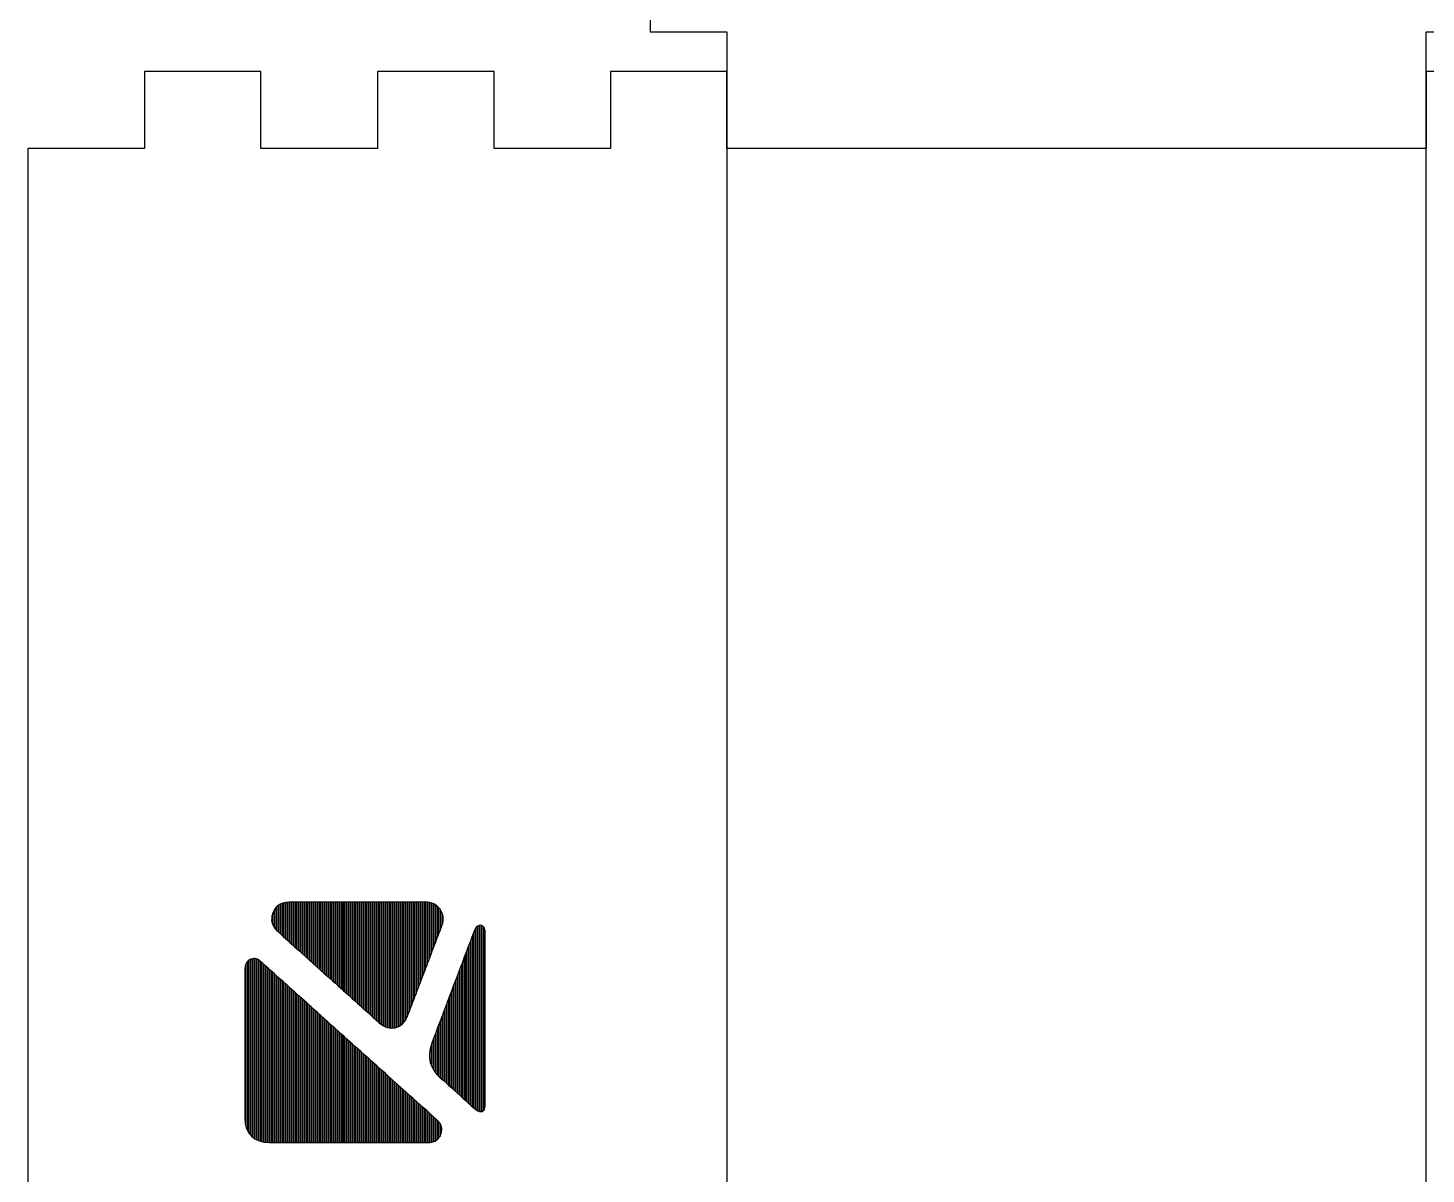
# Model space of a CAD drawing. Header units: millimetres. Extents: x -160 to 320, y -378 to 342.
# Drawn here: x -160 to 160, y -53 to 209.3 of the extents above; entities that cross this region are included whole.
import ezdxf

# ---------------------------------------------------------------- set-up
doc = ezdxf.new("R2010")
doc.units = ezdxf.units.MM
for name, color, linetype, true_color in [('CUT', 1, 'Continuous', 0xff0000), ('ENGRAVE', 3, 'Continuous', 0x00ff00), ('RASTER', 18, 'Continuous', 0x000000), ('SCOR', 5, 'Continuous', 0x0000ff)]:
    doc.layers.add(name, color=color, linetype=linetype, true_color=true_color)

msp = doc.modelspace()

# ---------------------------------------------------------------- linework, layer by layer
at = {"layer": 'CUT'}
for points in [[(-17.6, 235.06), (-17.6, 208.39), (0, 208.39), (0, 181.73), (0, 199.33), (-26.67, 199.33), (-26.67, 181.73), (-53.33, 181.73), (-53.33, 199.33), (-80, 199.33), (-80, 181.73), (-106.67, 181.73), (-106.67, 199.33), (-133.33, 199.33), (-133.33, 181.73), (-160, 181.73), (-160, -218.27)], [(186.67, 199.33), (160, 199.33), (160, 181.73), (160, 208.39), (177.6, 208.39)]]:
    msp.add_lwpolyline(points, dxfattribs=at)
at = {"layer": 'ENGRAVE'}
for points, knots in [([(-84.58, 9.26), (-89.8, 9.26), (-95.02, 9.26), (-100.23, 9.26), (-102.37, 9.25), (-103.72, 8.17), (-104.15, 6.08), (-104.41, 4.82), (-104, 3.71), (-103.09, 2.83), (-101.74, 1.54), (-100.35, 0.29), (-98.96, -0.97)], [22, 22, 22, 22, 23, 23, 23, 24, 24, 24, 25, 25, 25, 26, 26, 26, 26]), ([(-79.72, -18.27), (-77.36, -20.5), (-74.29, -19.85), (-73.13, -16.81), (-70.49, -9.91), (-67.88, -2.99), (-65.25, 3.92)], [29, 29, 29, 29, 30, 30, 30, 31, 31, 31, 31]), ([(-55.34, -17.34), (-55.34, -10.78), (-55.33, -4.22), (-55.35, 2.34), (-55.35, 2.74), (-55.43, 3.23), (-55.67, 3.53), (-56.22, 4.23), (-57.26, 4.03), (-57.63, 3.15), (-58.33, 1.44), (-58.97, -0.29), (-59.63, -2.02)], [22, 22, 22, 22, 23, 23, 23, 24, 24, 24, 25, 25, 25, 26, 26, 26, 26]), ([(-98.96, -0.97), (-96.7, -3), (-94.43, -5.01), (-92.17, -7.04), (-88.8, -10.06), (-85.44, -13.09), (-82.07, -16.11), (-81.28, -16.82), (-80.49, -17.54), (-79.72, -18.27)], [26, 26, 26, 26, 27, 27, 27, 28, 28, 28, 29, 29, 29, 29]), ([(-106.68, -4.37), (-107.35, -3.75), (-108.08, -3.45), (-108.97, -3.81), (-109.89, -4.19), (-110.33, -4.93), (-110.34, -5.9), (-110.37, -7.29), (-110.35, -8.68), (-110.35, -10.07), (-110.35, -20.1), (-110.35, -30.13), (-110.35, -40.16), (-110.35, -43.65), (-108.25, -45.75), (-104.78, -45.75), (-98.81, -45.75), (-92.83, -45.75), (-86.86, -45.75)], [39, 39, 39, 39, 40, 40, 40, 41, 41, 41, 42, 42, 42, 43, 43, 43, 44, 44, 44, 45, 45, 45, 45]), ([(-78.18, -29.99), (-81.52, -27), (-84.85, -24.01), (-88.18, -21.02), (-90.31, -19.11), (-92.43, -17.19), (-94.55, -15.28), (-97.45, -12.68), (-100.35, -10.08), (-103.25, -7.47)], [35, 35, 35, 35, 36, 36, 36, 37, 37, 37, 38, 38, 38, 38]), ([(-60.38, -35.64), (-59.38, -36.54), (-58.42, -37.48), (-57.37, -38.3), (-57, -38.59), (-56.34, -38.78), (-55.95, -38.64), (-55.63, -38.52), (-55.37, -37.83), (-55.36, -37.4), (-55.33, -30.71), (-55.34, -24.03), (-55.34, -17.34)], [29, 29, 29, 29, 30, 30, 30, 31, 31, 31, 32, 32, 32, 33, 33, 33, 33]), ([(-86.86, -45.75), (-80.75, -45.75), (-74.65, -45.76), (-68.55, -45.75), (-66.73, -45.75), (-65.67, -44.93), (-65.32, -43.27), (-65.1, -42.22), (-65.54, -41.37), (-66.28, -40.7), (-68.39, -38.76), (-70.52, -36.86), (-72.65, -34.95)], [30, 30, 30, 30, 31, 31, 31, 32, 32, 32, 33, 33, 33, 34, 34, 34, 34])]:
    msp.add_open_spline(points, degree=3, knots=knots, dxfattribs=at)
for points in [[(-69.01, 9.29), (-74.2, 9.18), (-79.39, 9.26), (-84.58, 9.26)], [(-65.25, 3.92), (-64.21, 6.65), (-66.19, 9.35), (-69.01, 9.29)], [(-59.63, -2.02), (-62.31, -9.1), (-64.97, -16.19), (-67.66, -23.27)], [(-103.25, -7.47), (-104.39, -6.44), (-105.55, -5.41), (-106.68, -4.37)], [(-67.66, -23.27), (-68.74, -26.11), (-67.97, -28.96), (-65.63, -30.93)], [(-72.65, -34.95), (-74.49, -33.3), (-76.34, -31.64), (-78.18, -29.99)], [(-65.63, -30.93), (-63.83, -32.44), (-62.13, -34.07), (-60.38, -35.64)]]:
    msp.add_open_spline(points, degree=3, dxfattribs=at)
at = {"layer": 'RASTER'}
for p, q in [((-103.74, 7.3), (-103.74, 3.63)), ((-103.68, 7.42), (-103.68, 3.53)), ((-103.62, 7.53), (-103.62, 3.44)), ((-103.24, 8.06), (-103.24, 2.98)), ((-103.18, 8.13), (-103.18, 2.92)), ((-103.12, 8.19), (-103.12, 2.85)), ((-102.74, 8.52), (-102.74, 2.5)), ((-102.68, 8.57), (-102.68, 2.44)), ((-102.62, 8.61), (-102.62, 2.38)), ((-102.24, 8.83), (-102.24, 2.03)), ((-102.18, 8.86), (-102.18, 1.97)), ((-102.12, 8.89), (-102.12, 1.91)), ((-101.74, 9.04), (-101.74, 1.56)), ((-101.68, 9.05), (-101.68, 1.5)), ((-101.62, 9.07), (-101.62, 1.45)), ((-101.24, 9.16), (-101.24, 1.1)), ((-101.18, 9.18), (-101.18, 1.04)), ((-101.12, 9.19), (-101.12, 0.99)), ((-100.74, 9.23), (-100.74, 0.65)), ((-100.68, 9.24), (-100.68, 0.59)), ((-100.62, 9.24), (-100.62, 0.53)), ((-100.24, 9.26), (-100.24, 0.19)), ((-100.18, 9.26), (-100.18, 0.14)), ((-100.12, 9.26), (-100.12, 0.08)), ((-99.74, 9.26), (-99.74, -0.26)), ((-99.68, 9.26), (-99.68, -0.31)), ((-99.62, 9.26), (-99.62, -0.37)), ((-99.24, 9.26), (-99.24, -0.71)), ((-99.18, 9.26), (-99.18, -0.76)), ((-99.12, 9.26), (-99.12, -0.82)), ((-98.74, 9.26), (-98.74, -1.16)), ((-98.68, 9.26), (-98.68, -1.21)), ((-98.62, 9.26), (-98.62, -1.27)), ((-98.24, 9.26), (-98.24, -1.61)), ((-98.18, 9.26), (-98.18, -1.66)), ((-98.12, 9.26), (-98.12, -1.72)), ((-97.74, 9.26), (-97.74, -2.06)), ((-97.68, 9.26), (-97.68, -2.11)), ((-97.62, 9.26), (-97.62, -2.17)), ((-97.24, 9.26), (-97.24, -2.5)), ((-97.18, 9.26), (-97.18, -2.56)), ((-97.12, 9.26), (-97.12, -2.62)), ((-96.74, 9.26), (-96.74, -2.95)), ((-96.68, 9.26), (-96.68, -3.01)), ((-96.62, 9.26), (-96.62, -3.06)), ((-96.24, 9.26), (-96.24, -3.4)), ((-96.18, 9.26), (-96.18, -3.46)), ((-96.12, 9.26), (-96.12, -3.51)), ((-95.74, 9.26), (-95.74, -3.85)), ((-95.68, 9.26), (-95.68, -3.9)), ((-95.62, 9.26), (-95.62, -3.96)), ((-95.24, 9.26), (-95.24, -4.29)), ((-95.18, 9.26), (-95.18, -4.35)), ((-95.12, 9.26), (-95.12, -4.4)), ((-94.74, 9.26), (-94.74, -4.74)), ((-94.68, 9.26), (-94.68, -4.8)), ((-94.62, 9.26), (-94.62, -4.85)), ((-94.24, 9.26), (-94.24, -5.19)), ((-94.18, 9.26), (-94.18, -5.24)), ((-94.12, 9.26), (-94.12, -5.3)), ((-93.74, 9.26), (-93.74, -5.63)), ((-93.68, 9.26), (-93.68, -5.69)), ((-93.62, 9.26), (-93.62, -5.75)), ((-93.24, 9.26), (-93.24, -6.08)), ((-93.18, 9.26), (-93.18, -6.14)), ((-93.12, 9.26), (-93.12, -6.19)), ((-92.74, 9.26), (-92.74, -6.53)), ((-92.68, 9.26), (-92.68, -6.58)), ((-92.62, 9.26), (-92.62, -6.64)), ((-92.24, 9.26), (-92.24, -6.98)), ((-92.18, 9.26), (-92.18, -7.03)), ((-92.12, 9.26), (-92.12, -7.09)), ((-91.74, 9.26), (-91.74, -7.43)), ((-91.68, 9.26), (-91.68, -7.48)), ((-91.62, 9.26), (-91.62, -7.54)), ((-91.24, 9.26), (-91.24, -7.87)), ((-91.18, 9.26), (-91.18, -7.93)), ((-91.12, 9.26), (-91.12, -7.99)), ((-90.74, 9.26), (-90.74, -8.32)), ((-90.68, 9.26), (-90.68, -8.38)), ((-90.62, 9.26), (-90.62, -8.43)), ((-90.24, 9.26), (-90.24, -8.77)), ((-90.18, 9.26), (-90.18, -8.83)), ((-90.12, 9.26), (-90.12, -8.88)), ((-89.74, 9.26), (-89.74, -9.22)), ((-89.68, 9.26), (-89.68, -9.28)), ((-89.62, 9.26), (-89.62, -9.33)), ((-89.24, 9.26), (-89.24, -9.67)), ((-89.18, 9.26), (-89.18, -9.72)), ((-89.12, 9.26), (-89.12, -9.78)), ((-88.74, 9.26), (-88.74, -10.12)), ((-88.68, 9.26), (-88.68, -10.17)), ((-88.62, 9.26), (-88.62, -10.23)), ((-88.24, 9.26), (-88.24, -10.57)), ((-88.18, 9.26), (-88.18, -10.62)), ((-88.12, 9.26), (-88.12, -10.68)), ((-87.74, 9.26), (-87.74, -11.02)), ((-87.68, 9.26), (-87.68, -11.07)), ((-87.62, 9.26), (-87.62, -11.13)), ((-87.24, 9.26), (-87.24, -11.46)), ((-87.18, 9.26), (-87.18, -11.52)), ((-87.12, 9.26), (-87.12, -11.58)), ((-86.74, 9.26), (-86.74, -11.91)), ((-86.68, 9.26), (-86.68, -11.97)), ((-86.62, 9.26), (-86.62, -12.03)), ((-86.24, 9.26), (-86.24, -12.36)), ((-86.18, 9.26), (-86.18, -12.42)), ((-86.12, 9.26), (-86.12, -12.48)), ((-85.74, 9.26), (-85.74, -12.81)), ((-85.68, 9.26), (-85.68, -12.87)), ((-85.62, 9.26), (-85.62, -12.92)), ((-85.24, 9.26), (-85.24, -13.26)), ((-85.18, 9.26), (-85.18, -13.32)), ((-85.12, 9.26), (-85.12, -13.37)), ((-84.74, 9.26), (-84.74, -13.71)), ((-84.68, 9.26), (-84.68, -13.77)), ((-84.62, 9.26), (-84.62, -13.82)), ((-84.24, 9.26), (-84.24, -14.16)), ((-84.18, 9.26), (-84.18, -14.22)), ((-84.12, 9.26), (-84.12, -14.27)), ((-83.74, 9.26), (-83.74, -14.61)), ((-83.68, 9.26), (-83.68, -14.67)), ((-83.62, 9.26), (-83.62, -14.72)), ((-83.24, 9.26), (-83.24, -15.06)), ((-83.18, 9.26), (-83.18, -15.12)), ((-83.12, 9.26), (-83.12, -15.17)), ((-82.74, 9.25), (-82.74, -15.51)), ((-82.68, 9.25), (-82.68, -15.56)), ((-82.62, 9.25), (-82.62, -15.62)), ((-82.24, 9.25), (-82.24, -15.96)), ((-82.18, 9.25), (-82.18, -16.01)), ((-82.12, 9.25), (-82.12, -16.07)), ((-81.74, 9.25), (-81.74, -16.41)), ((-81.68, 9.25), (-81.68, -16.47)), ((-81.62, 9.25), (-81.62, -16.52)), ((-81.24, 9.25), (-81.24, -16.86)), ((-81.18, 9.25), (-81.18, -16.92)), ((-81.12, 9.25), (-81.12, -16.98)), ((-80.74, 9.25), (-80.74, -17.32)), ((-80.68, 9.25), (-80.68, -17.38)), ((-80.62, 9.25), (-80.62, -17.43)), ((-80.24, 9.24), (-80.24, -17.78)), ((-80.18, 9.24), (-80.18, -17.84)), ((-80.12, 9.24), (-80.12, -17.9)), ((-79.74, 9.24), (-79.74, -18.25)), ((-79.68, 9.24), (-79.68, -18.31)), ((-79.62, 9.24), (-79.62, -18.37)), ((-79.24, 9.24), (-79.24, -18.68)), ((-79.18, 9.24), (-79.18, -18.72)), ((-79.12, 9.24), (-79.12, -18.77)), ((-78.74, 9.24), (-78.74, -19.01)), ((-78.68, 9.24), (-78.68, -19.05)), ((-78.62, 9.24), (-78.62, -19.08)), ((-78.24, 9.24), (-78.24, -19.27)), ((-78.18, 9.24), (-78.18, -19.29)), ((-78.12, 9.24), (-78.12, -19.32)), ((-77.74, 9.23), (-77.74, -19.45)), ((-77.68, 9.23), (-77.68, -19.46)), ((-77.62, 9.23), (-77.62, -19.48)), ((-77.24, 9.23), (-77.24, -19.56)), ((-77.18, 9.23), (-77.18, -19.56)), ((-77.12, 9.23), (-77.12, -19.57)), ((-76.74, 9.23), (-76.74, -19.6)), ((-76.68, 9.23), (-76.68, -19.6)), ((-76.62, 9.23), (-76.62, -19.6)), ((-76.24, 9.23), (-76.24, -19.57)), ((-76.18, 9.23), (-76.18, -19.56)), ((-76.12, 9.23), (-76.12, -19.55)), ((-75.74, 9.23), (-75.74, -19.46)), ((-75.68, 9.23), (-75.68, -19.44)), ((-75.62, 9.23), (-75.62, -19.42)), ((-75.24, 9.23), (-75.24, -19.27)), ((-75.18, 9.23), (-75.18, -19.24)), ((-75.12, 9.23), (-75.12, -19.21)), ((-74.74, 9.23), (-74.74, -18.98)), ((-74.68, 9.23), (-74.68, -18.93)), ((-74.62, 9.23), (-74.62, -18.89)), ((-74.24, 9.23), (-74.24, -18.57)), ((-74.18, 9.23), (-74.18, -18.5)), ((-74.12, 9.23), (-74.12, -18.44)), ((-73.74, 9.23), (-73.74, -17.98)), ((-73.68, 9.23), (-73.68, -17.89)), ((-73.62, 9.23), (-73.62, -17.79)), ((-73.24, 9.23), (-73.24, -17.09)), ((-73.18, 9.24), (-73.18, -16.95)), ((-73.12, 9.24), (-73.12, -16.79)), ((-72.74, 9.24), (-72.74, -15.81)), ((-72.68, 9.24), (-72.68, -15.64)), ((-72.62, 9.24), (-72.62, -15.48)), ((-72.24, 9.24), (-72.24, -14.5)), ((-72.18, 9.24), (-72.18, -14.33)), ((-72.12, 9.24), (-72.12, -14.17)), ((-71.74, 9.25), (-71.74, -13.18)), ((-71.68, 9.25), (-71.68, -13.02)), ((-71.62, 9.25), (-71.62, -12.85)), ((-71.24, 9.25), (-71.24, -11.87)), ((-71.18, 9.25), (-71.18, -11.7)), ((-71.12, 9.25), (-71.12, -11.54)), ((-70.74, 9.26), (-70.74, -10.55)), ((-70.68, 9.26), (-70.68, -10.39)), ((-70.62, 9.26), (-70.62, -10.22)), ((-70.24, 9.27), (-70.24, -9.23)), ((-70.18, 9.27), (-70.18, -9.07)), ((-70.12, 9.27), (-70.12, -8.9)), ((-69.74, 9.27), (-69.74, -7.92)), ((-69.68, 9.28), (-69.68, -7.75)), ((-69.62, 9.28), (-69.62, -7.59)), ((-69.24, 9.28), (-69.24, -6.6)), ((-69.18, 9.29), (-69.18, -6.43)), ((-69.12, 9.29), (-69.12, -6.27)), ((-68.74, 9.29), (-68.74, -5.28)), ((-68.68, 9.28), (-68.68, -5.11)), ((-68.62, 9.28), (-68.62, -4.95)), ((-68.24, 9.24), (-68.24, -3.96)), ((-68.18, 9.22), (-68.18, -3.79)), ((-68.12, 9.21), (-68.12, -3.63)), ((-67.74, 9.12), (-67.74, -2.64)), ((-67.68, 9.1), (-67.68, -2.47)), ((-67.62, 9.08), (-67.62, -2.31)), ((-67.24, 8.93), (-67.24, -1.32)), ((-67.18, 8.9), (-67.18, -1.16)), ((-67.12, 8.87), (-67.12, -0.99)), ((-66.74, 8.66), (-66.74, 0)), ((-66.68, 8.62), (-66.68, 0.16)), ((-66.62, 8.58), (-66.62, 0.33)), ((-66.24, 8.28), (-66.24, 1.31)), ((-66.18, 8.22), (-66.18, 1.48)), ((-66.12, 8.16), (-66.12, 1.64)), ((-65.74, 7.73), (-65.74, 2.63)), ((-65.68, 7.65), (-65.68, 2.79)), ((-65.62, 7.56), (-65.62, 2.96)), ((-65.24, 6.84), (-65.24, 3.94)), ((-65.18, 6.68), (-65.18, 4.12)), ((-65.12, 6.48), (-65.12, 4.33)), ((-104.18, 5.92), (-104.18, 4.78)), ((-104.12, 6.23), (-104.12, 4.5)), ((-57.24, 3.68), (-57.24, -38.39)), ((-57.18, 3.73), (-57.18, -38.43)), ((-57.12, 3.77), (-57.12, -38.46)), ((-56.74, 3.93), (-56.74, -38.61)), ((-56.68, 3.94), (-56.68, -38.63)), ((-56.62, 3.95), (-56.62, -38.64)), ((-56.24, 3.92), (-56.24, -38.68)), ((-56.18, 3.9), (-56.18, -38.68)), ((-56.12, 3.87), (-56.12, -38.68)), ((-55.74, 3.62), (-55.74, -38.48)), ((-55.68, 3.54), (-55.68, -38.39)), ((-55.62, 3.46), (-55.62, -38.29)), ((-58.74, 0.32), (-58.74, -37.14)), ((-58.68, 0.49), (-58.68, -37.19)), ((-58.62, 0.65), (-58.62, -37.25)), ((-58.24, 1.62), (-58.24, -37.58)), ((-58.18, 1.78), (-58.18, -37.63)), ((-58.12, 1.93), (-58.12, -37.69)), ((-57.74, 2.86), (-57.74, -38)), ((-57.68, 3.02), (-57.68, -38.05)), ((-57.62, 3.17), (-57.62, -38.1)), ((-59.74, -2.32), (-59.74, -36.22)), ((-59.68, -2.16), (-59.68, -36.28)), ((-59.62, -1.99), (-59.62, -36.34)), ((-59.24, -1), (-59.24, -36.68)), ((-59.18, -0.83), (-59.18, -36.74)), ((-59.12, -0.67), (-59.12, -36.8)), ((-110.24, -5.18), (-110.24, -41.48)), ((-110.18, -5), (-110.18, -41.79)), ((-110.12, -4.85), (-110.12, -42.04)), ((-109.74, -4.32), (-109.74, -43.04)), ((-109.68, -4.26), (-109.68, -43.16)), ((-109.62, -4.2), (-109.62, -43.27)), ((-109.24, -3.94), (-109.24, -43.84)), ((-109.18, -3.91), (-109.18, -43.92)), ((-109.12, -3.88), (-109.12, -43.99)), ((-108.74, -3.73), (-108.74, -44.39)), ((-108.68, -3.72), (-108.68, -44.44)), ((-108.62, -3.7), (-108.62, -44.5)), ((-108.24, -3.66), (-108.24, -44.79)), ((-108.18, -3.66), (-108.18, -44.83)), ((-108.12, -3.66), (-108.12, -44.87)), ((-107.74, -3.72), (-107.74, -45.09)), ((-107.68, -3.74), (-107.68, -45.12)), ((-107.62, -3.76), (-107.62, -45.16)), ((-107.24, -3.94), (-107.24, -45.32)), ((-107.18, -3.98), (-107.18, -45.35)), ((-107.12, -4.02), (-107.12, -45.37)), ((-106.74, -4.31), (-106.74, -45.49)), ((-106.68, -4.37), (-106.68, -45.51)), ((-106.62, -4.43), (-106.62, -45.53)), ((-106.24, -4.77), (-106.24, -45.62)), ((-106.18, -4.83), (-106.18, -45.63)), ((-106.12, -4.88), (-106.12, -45.64)), ((-105.74, -5.23), (-105.74, -45.7)), ((-105.68, -5.28), (-105.68, -45.7)), ((-105.62, -5.34), (-105.62, -45.71)), ((-105.24, -5.68), (-105.24, -45.74)), ((-105.18, -5.73), (-105.18, -45.74)), ((-105.12, -5.79), (-105.12, -45.75)), ((-104.74, -6.13), (-104.74, -45.75)), ((-104.68, -6.19), (-104.68, -45.75)), ((-104.62, -6.24), (-104.62, -45.75)), ((-61.24, -6.3), (-61.24, -34.86)), ((-61.18, -6.13), (-61.18, -34.92)), ((-61.12, -5.96), (-61.12, -34.97)), ((-60.74, -4.97), (-60.74, -35.31)), ((-60.68, -4.81), (-60.68, -35.37)), ((-60.62, -4.64), (-60.62, -35.43)), ((-60.24, -3.65), (-60.24, -35.77)), ((-60.18, -3.48), (-60.18, -35.82)), ((-60.12, -3.32), (-60.12, -35.88)), ((-104.24, -6.58), (-104.24, -45.75)), ((-104.18, -6.63), (-104.18, -45.75)), ((-104.12, -6.69), (-104.12, -45.75)), ((-103.74, -7.03), (-103.74, -45.75)), ((-103.68, -7.08), (-103.68, -45.75)), ((-103.62, -7.14), (-103.62, -45.75)), ((-103.24, -7.48), (-103.24, -45.75)), ((-103.18, -7.53), (-103.18, -45.75)), ((-103.12, -7.59), (-103.12, -45.75)), ((-102.74, -7.93), (-102.74, -45.75)), ((-102.68, -7.98), (-102.68, -45.75)), ((-102.62, -8.04), (-102.62, -45.75)), ((-102.24, -8.38), (-102.24, -45.75)), ((-102.18, -8.43), (-102.18, -45.75)), ((-102.12, -8.49), (-102.12, -45.75)), ((-101.74, -8.82), (-101.74, -45.75)), ((-101.68, -8.88), (-101.68, -45.75)), ((-101.62, -8.94), (-101.62, -45.75)), ((-101.24, -9.27), (-101.24, -45.75)), ((-101.18, -9.33), (-101.18, -45.75)), ((-101.12, -9.39), (-101.12, -45.75)), ((-62.24, -8.95), (-62.24, -33.94)), ((-62.18, -8.78), (-62.18, -34)), ((-62.12, -8.61), (-62.12, -34.06)), ((-61.74, -7.62), (-61.74, -34.4)), ((-61.68, -7.45), (-61.68, -34.46)), ((-61.62, -7.29), (-61.62, -34.52)), ((-100.74, -9.72), (-100.74, -45.75)), ((-100.68, -9.78), (-100.68, -45.75)), ((-100.62, -9.84), (-100.62, -45.75)), ((-100.24, -10.17), (-100.24, -45.75)), ((-100.18, -10.23), (-100.18, -45.75)), ((-100.12, -10.28), (-100.12, -45.75)), ((-99.74, -10.62), (-99.74, -45.75)), ((-99.68, -10.68), (-99.68, -45.75)), ((-99.62, -10.73), (-99.62, -45.75)), ((-99.24, -11.07), (-99.24, -45.75)), ((-99.18, -11.13), (-99.18, -45.75)), ((-99.12, -11.18), (-99.12, -45.75)), ((-98.74, -11.52), (-98.74, -45.75)), ((-98.68, -11.58), (-98.68, -45.75)), ((-98.62, -11.63), (-98.62, -45.75)), ((-98.24, -11.97), (-98.24, -45.75)), ((-98.18, -12.02), (-98.18, -45.75)), ((-98.12, -12.08), (-98.12, -45.75)), ((-97.74, -12.42), (-97.74, -45.75)), ((-97.68, -12.47), (-97.68, -45.75)), ((-97.62, -12.53), (-97.62, -45.75)), ((-63.68, -12.75), (-63.68, -32.63)), ((-63.62, -12.59), (-63.62, -32.69)), ((-63.24, -11.6), (-63.24, -33.03)), ((-63.18, -11.43), (-63.18, -33.09)), ((-63.12, -11.26), (-63.12, -33.14)), ((-62.74, -10.27), (-62.74, -33.48)), ((-62.68, -10.1), (-62.68, -33.54)), ((-62.62, -9.94), (-62.62, -33.6)), ((-97.24, -12.87), (-97.24, -45.75)), ((-97.18, -12.92), (-97.18, -45.75)), ((-97.12, -12.98), (-97.12, -45.75)), ((-96.74, -13.32), (-96.74, -45.75)), ((-96.68, -13.37), (-96.68, -45.75)), ((-96.62, -13.43), (-96.62, -45.75)), ((-96.24, -13.77), (-96.24, -45.75)), ((-96.18, -13.82), (-96.18, -45.75)), ((-96.12, -13.88), (-96.12, -45.75)), ((-95.74, -14.21), (-95.74, -45.75)), ((-95.68, -14.27), (-95.68, -45.75)), ((-95.62, -14.33), (-95.62, -45.75)), ((-95.24, -14.66), (-95.24, -45.75)), ((-95.18, -14.72), (-95.18, -45.75)), ((-95.12, -14.78), (-95.12, -45.75)), ((-94.74, -15.11), (-94.74, -45.75)), ((-94.68, -15.17), (-94.68, -45.75)), ((-94.62, -15.23), (-94.62, -45.75)), ((-94.24, -15.56), (-94.24, -45.75)), ((-94.18, -15.62), (-94.18, -45.75)), ((-94.12, -15.67), (-94.12, -45.75)), ((-64.74, -15.57), (-64.74, -31.69)), ((-64.68, -15.4), (-64.68, -31.74)), ((-64.62, -15.24), (-64.62, -31.8)), ((-64.24, -14.24), (-64.24, -32.13)), ((-64.18, -14.08), (-64.18, -32.19)), ((-64.12, -13.91), (-64.12, -32.24)), ((-63.74, -12.92), (-63.74, -32.58)), ((-93.74, -16.01), (-93.74, -45.75)), ((-93.68, -16.07), (-93.68, -45.75)), ((-93.62, -16.12), (-93.62, -45.75)), ((-93.24, -16.46), (-93.24, -45.75)), ((-93.18, -16.52), (-93.18, -45.75)), ((-93.12, -16.57), (-93.12, -45.75)), ((-92.74, -16.91), (-92.74, -45.75)), ((-92.68, -16.97), (-92.68, -45.75)), ((-92.62, -17.02), (-92.62, -45.75)), ((-92.24, -17.36), (-92.24, -45.75)), ((-92.18, -17.42), (-92.18, -45.75)), ((-92.12, -17.47), (-92.12, -45.75)), ((-91.74, -17.81), (-91.74, -45.75)), ((-91.68, -17.87), (-91.68, -45.75)), ((-91.62, -17.92), (-91.62, -45.75)), ((-91.24, -18.26), (-91.24, -45.75)), ((-91.18, -18.32), (-91.18, -45.75)), ((-91.12, -18.37), (-91.12, -45.75)), ((-90.74, -18.71), (-90.74, -45.75)), ((-90.68, -18.77), (-90.68, -45.75)), ((-90.62, -18.82), (-90.62, -45.75)), ((-90.24, -19.16), (-90.24, -45.75)), ((-65.74, -18.21), (-65.74, -30.83)), ((-65.68, -18.05), (-65.68, -30.89)), ((-65.62, -17.88), (-65.62, -30.94)), ((-65.24, -16.89), (-65.24, -31.26)), ((-65.18, -16.73), (-65.18, -31.31)), ((-65.12, -16.56), (-65.12, -31.36)), ((-90.18, -19.22), (-90.18, -45.75)), ((-90.12, -19.27), (-90.12, -45.75)), ((-89.74, -19.61), (-89.74, -45.75)), ((-89.68, -19.67), (-89.68, -45.75)), ((-89.62, -19.72), (-89.62, -45.75)), ((-89.24, -20.06), (-89.24, -45.75)), ((-89.18, -20.12), (-89.18, -45.75)), ((-89.12, -20.17), (-89.12, -45.75)), ((-88.74, -20.51), (-88.74, -45.75)), ((-88.68, -20.57), (-88.68, -45.75)), ((-88.62, -20.62), (-88.62, -45.75)), ((-88.24, -20.96), (-88.24, -45.75)), ((-88.18, -21.02), (-88.18, -45.75)), ((-88.12, -21.07), (-88.12, -45.75)), ((-87.74, -21.41), (-87.74, -45.75)), ((-87.68, -21.47), (-87.68, -45.75)), ((-87.62, -21.52), (-87.62, -45.75)), ((-87.24, -21.86), (-87.24, -45.75)), ((-87.18, -21.91), (-87.18, -45.75)), ((-87.12, -21.97), (-87.12, -45.75)), ((-86.74, -22.31), (-86.74, -45.75)), ((-86.68, -22.36), (-86.68, -45.75)), ((-67.24, -22.17), (-67.24, -29.05)), ((-67.18, -22.01), (-67.18, -29.15)), ((-67.12, -21.84), (-67.12, -29.25)), ((-66.74, -20.85), (-66.74, -29.78)), ((-66.68, -20.69), (-66.68, -29.86)), ((-66.62, -20.52), (-66.62, -29.93)), ((-66.24, -19.53), (-66.24, -30.35)), ((-66.18, -19.37), (-66.18, -30.42)), ((-66.12, -19.2), (-66.12, -30.48)), ((-86.62, -22.42), (-86.62, -45.75)), ((-86.24, -22.76), (-86.24, -45.75)), ((-86.18, -22.81), (-86.18, -45.75)), ((-86.12, -22.87), (-86.12, -45.75)), ((-85.74, -23.2), (-85.74, -45.75)), ((-85.68, -23.26), (-85.68, -45.75)), ((-85.62, -23.32), (-85.62, -45.75)), ((-85.24, -23.65), (-85.24, -45.75)), ((-85.18, -23.71), (-85.18, -45.75)), ((-85.12, -23.77), (-85.12, -45.75)), ((-84.74, -24.1), (-84.74, -45.75)), ((-84.68, -24.16), (-84.68, -45.75)), ((-84.62, -24.21), (-84.62, -45.75)), ((-84.24, -24.55), (-84.24, -45.75)), ((-84.18, -24.61), (-84.18, -45.75)), ((-84.12, -24.66), (-84.12, -45.75)), ((-83.74, -25), (-83.74, -45.75)), ((-83.68, -25.06), (-83.68, -45.75)), ((-83.62, -25.11), (-83.62, -45.75)), ((-83.24, -25.45), (-83.24, -45.75)), ((-83.18, -25.5), (-83.18, -45.75)), ((-83.12, -25.56), (-83.12, -45.75)), ((-68.12, -25.26), (-68.12, -26.31)), ((-67.74, -23.5), (-67.74, -28)), ((-67.68, -23.32), (-67.68, -28.16)), ((-67.62, -23.16), (-67.62, -28.31)), ((-82.74, -25.9), (-82.74, -45.75)), ((-82.68, -25.95), (-82.68, -45.75)), ((-82.62, -26.01), (-82.62, -45.75)), ((-82.24, -26.35), (-82.24, -45.75)), ((-82.18, -26.4), (-82.18, -45.75)), ((-82.12, -26.46), (-82.12, -45.75)), ((-81.74, -26.79), (-81.74, -45.75)), ((-81.68, -26.85), (-81.68, -45.75)), ((-81.62, -26.91), (-81.62, -45.75)), ((-81.24, -27.24), (-81.24, -45.75)), ((-81.18, -27.3), (-81.18, -45.75)), ((-81.12, -27.36), (-81.12, -45.75)), ((-80.74, -27.69), (-80.74, -45.75)), ((-80.68, -27.75), (-80.68, -45.75)), ((-80.62, -27.8), (-80.62, -45.75)), ((-80.24, -28.14), (-80.24, -45.75)), ((-80.18, -28.2), (-80.18, -45.75)), ((-80.12, -28.25), (-80.12, -45.75)), ((-79.74, -28.59), (-79.74, -45.75)), ((-79.68, -28.65), (-79.68, -45.75)), ((-79.62, -28.7), (-79.62, -45.75)), ((-79.24, -29.04), (-79.24, -45.75)), ((-79.18, -29.09), (-79.18, -45.75)), ((-79.12, -29.15), (-79.12, -45.75)), ((-78.74, -29.49), (-78.74, -45.75)), ((-78.68, -29.54), (-78.68, -45.75)), ((-78.62, -29.6), (-78.62, -45.75)), ((-78.24, -29.93), (-78.24, -45.75)), ((-78.18, -29.99), (-78.18, -45.75)), ((-78.12, -30.05), (-78.12, -45.75)), ((-77.74, -30.38), (-77.74, -45.75)), ((-77.68, -30.44), (-77.68, -45.75)), ((-77.62, -30.5), (-77.62, -45.75)), ((-77.24, -30.83), (-77.24, -45.75)), ((-77.18, -30.89), (-77.18, -45.75)), ((-77.12, -30.94), (-77.12, -45.75)), ((-76.74, -31.28), (-76.74, -45.75)), ((-76.68, -31.34), (-76.68, -45.75)), ((-76.62, -31.39), (-76.62, -45.75)), ((-76.24, -31.73), (-76.24, -45.75)), ((-76.18, -31.78), (-76.18, -45.75)), ((-76.12, -31.84), (-76.12, -45.75)), ((-75.74, -32.18), (-75.74, -45.75)), ((-75.68, -32.23), (-75.68, -45.75)), ((-75.62, -32.29), (-75.62, -45.75)), ((-75.24, -32.62), (-75.24, -45.75)), ((-75.18, -32.68), (-75.18, -45.75)), ((-75.12, -32.74), (-75.12, -45.75)), ((-74.74, -33.07), (-74.74, -45.75)), ((-74.68, -33.13), (-74.68, -45.75)), ((-74.62, -33.18), (-74.62, -45.75)), ((-74.24, -33.52), (-74.24, -45.75)), ((-74.18, -33.58), (-74.18, -45.75)), ((-74.12, -33.63), (-74.12, -45.75)), ((-73.74, -33.97), (-73.74, -45.75)), ((-73.68, -34.03), (-73.68, -45.75)), ((-73.62, -34.08), (-73.62, -45.75)), ((-73.24, -34.42), (-73.24, -45.75)), ((-73.18, -34.47), (-73.18, -45.75)), ((-73.12, -34.53), (-73.12, -45.75)), ((-72.74, -34.87), (-72.74, -45.75)), ((-72.68, -34.92), (-72.68, -45.75)), ((-72.62, -34.98), (-72.62, -45.75)), ((-72.24, -35.32), (-72.24, -45.75)), ((-72.18, -35.37), (-72.18, -45.75)), ((-72.12, -35.43), (-72.12, -45.75)), ((-71.74, -35.77), (-71.74, -45.75)), ((-71.68, -35.82), (-71.68, -45.75)), ((-71.62, -35.88), (-71.62, -45.75)), ((-71.24, -36.21), (-71.24, -45.75)), ((-71.18, -36.27), (-71.18, -45.75)), ((-71.12, -36.33), (-71.12, -45.75)), ((-70.74, -36.66), (-70.74, -45.75)), ((-70.68, -36.72), (-70.68, -45.75)), ((-70.62, -36.77), (-70.62, -45.75)), ((-70.24, -37.11), (-70.24, -45.75)), ((-70.18, -37.17), (-70.18, -45.75)), ((-70.12, -37.22), (-70.12, -45.75)), ((-69.74, -37.56), (-69.74, -45.75)), ((-69.68, -37.62), (-69.68, -45.75)), ((-69.62, -37.67), (-69.62, -45.75)), ((-69.24, -38.01), (-69.24, -45.75)), ((-69.18, -38.07), (-69.18, -45.75)), ((-69.12, -38.12), (-69.12, -45.75)), ((-68.74, -38.46), (-68.74, -45.75)), ((-68.68, -38.52), (-68.68, -45.75)), ((-68.62, -38.57), (-68.62, -45.75)), ((-68.24, -38.91), (-68.24, -45.74)), ((-68.18, -38.97), (-68.18, -45.74)), ((-68.12, -39.03), (-68.12, -45.73)), ((-67.74, -39.36), (-67.74, -45.69)), ((-67.68, -39.42), (-67.68, -45.68)), ((-67.62, -39.48), (-67.62, -45.67)), ((-67.24, -39.82), (-67.24, -45.57)), ((-67.18, -39.88), (-67.18, -45.55)), ((-67.12, -39.93), (-67.12, -45.53)), ((-66.74, -40.27), (-66.74, -45.36)), ((-66.68, -40.33), (-66.68, -45.33)), ((-66.62, -40.39), (-66.62, -45.29)), ((-66.24, -40.73), (-66.24, -45.02)), ((-66.18, -40.79), (-66.18, -44.96)), ((-66.12, -40.85), (-66.12, -44.9)), ((-65.74, -41.3), (-65.74, -44.41)), ((-65.68, -41.39), (-65.68, -44.29)), ((-65.62, -41.49), (-65.62, -44.17))]:
    msp.add_line(p, q, dxfattribs=at)
at = {"layer": 'SCOR'}
msp.add_lwpolyline([(0, -218.27), (160, -218.27), (160, 181.73), (0, 181.73)], close=True, dxfattribs=at)

doc.saveas('drawing.dxf')
